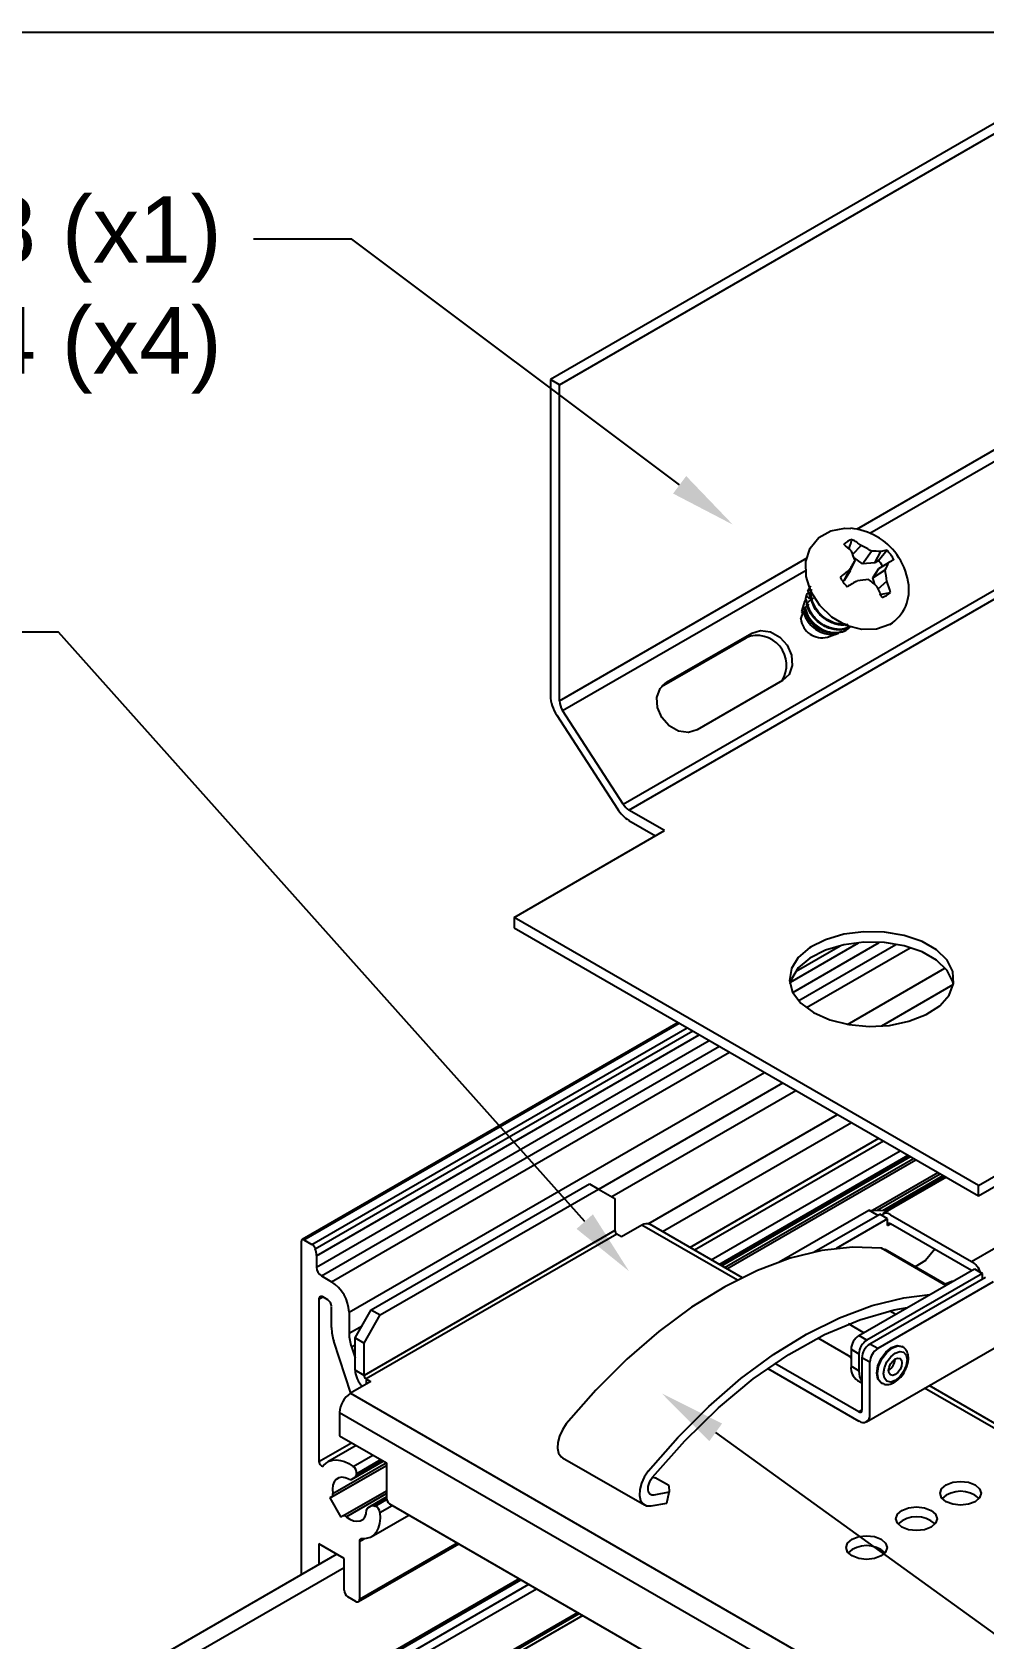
# Model space of a CAD drawing. Extents: x 0 to 10.9, y -11 to 0.
# Drawn here: x 4.064 to 6.747, y -4.531 to 0 of the extents above; entities that cross this region are included whole.
import ezdxf
from ezdxf import colors
from ezdxf.entities.mleader import LeaderData, LeaderLine
from ezdxf.math import Vec2, Vec3

# ---------------------------------------------------------------- set-up
doc = ezdxf.new("R2010")
doc.units = 0
doc.header["$LTSCALE"] = 0.5
doc.header["$MEASUREMENT"] = 0
for name, color, linetype in [('Brackets', 181, 'CONTINUOUS'), ('FAB DWG', 221, 'CONTINUOUS'), ('Hardware', 242, 'CONTINUOUS'), ('Housing', 150, 'CONTINUOUS'), ('Mounting', 4, 'CONTINUOUS')]:
    doc.layers.add(name, color=color, linetype=linetype)
doc.layers.add('Text-Unprinted', color=131, linetype='CONTINUOUS', plot=False)
doc.styles.add('LSAD_Standard', font='arial.ttf')

msp = doc.modelspace()

# ---------------------------------------------------------------- linework, layer by layer
at = {"layer": 'Brackets', "transparency": 16777216}
for p, q in [((5.0202, -3.6031), (5.6356, -3.2478)), ((5.6356, -3.2478), (5.6611, -3.2625)), ((5.0456, -3.6178), (5.6611, -3.2625)), ((5.6611, -3.2625), (5.7069, -3.289)), ((5.7069, -3.289), (5.7069, -3.3798)), ((5.7069, -3.3798), (4.9998, -3.788)), ((5.7126, -3.3896), (5.0055, -3.7978)), ((5.726, -3.3973), (5.7126, -3.3896)), ((5.7833, -3.3643), (5.726, -3.3973)), ((6.0531, -3.52), (5.7833, -3.3643)), ((6.0669, -3.5131), (5.8053, -3.3621)), ((4.9743, -3.6825), (5.0202, -3.6031)), ((4.9998, -3.6972), (5.0456, -3.6178)), ((5.0202, -3.6031), (5.0456, -3.6178)), ((4.9743, -3.6825), (4.9998, -3.6972)), ((4.9743, -3.7733), (4.9743, -3.6825)), ((4.9998, -3.788), (4.9998, -3.6972)), ((5.0189, -3.8055), (4.9616, -3.8386)), ((4.9998, -3.788), (4.9743, -3.7733)), ((5.0055, -3.7978), (5.0189, -3.8055)), ((5.0055, -3.7978), (5.0055, -3.8133)), ((4.9616, -3.8386), (7.0671, -5.0541)), ((7.7174, -4.4808), (6.5805, -3.8245)), ((7.7303, -4.4734), (6.5934, -3.8171)), ((4.9305, -3.8925), (7.1395, -5.1677)), ((4.9305, -3.8925), (4.9305, -3.9586)), ((4.9305, -3.9586), (5.0627, -4.035)), ((5.0627, -4.035), (5.0627, -4.1305)), ((5.0718, -4.1506), (7.0164, -5.2732)), ((4.9229, -4.2924), (4.1727, -4.7254)), ((4.2026, -4.7572), (4.9434, -4.3295))]:
    msp.add_line(p, q, dxfattribs=at)
at = {"layer": 'Brackets', "transparency": 16777216, "flags": 128}
for points in [[(6.641, -4.1443), (6.6284, -4.1335), (6.624, -4.1207), (6.6284, -4.1079), (6.641, -4.097), (6.6598, -4.0897), (6.682, -4.0872), (6.7042, -4.0897), (6.723, -4.097), (6.7356, -4.1079), (6.74, -4.1207), (6.7356, -4.1335), (6.723, -4.1443), (6.7042, -4.1516), (6.682, -4.1541), (6.6598, -4.1516), (6.641, -4.1443)], [(6.5165, -4.2162), (6.504, -4.2053), (6.4996, -4.1925), (6.504, -4.1797), (6.5165, -4.1688), (6.5354, -4.1616), (6.5576, -4.159), (6.5798, -4.1616), (6.5986, -4.1688), (6.6111, -4.1797), (6.6156, -4.1925), (6.6111, -4.2053), (6.5986, -4.2162), (6.5798, -4.2234), (6.5576, -4.226), (6.5354, -4.2234), (6.5165, -4.2162)], [(6.3758, -4.2974), (6.3633, -4.2866), (6.3588, -4.2737), (6.3633, -4.2609), (6.3758, -4.2501), (6.3946, -4.2428), (6.4168, -4.2403), (6.439, -4.2428), (6.4579, -4.2501), (6.4704, -4.2609), (6.4748, -4.2737), (6.4704, -4.2866), (6.4579, -4.2974), (6.439, -4.3047), (6.4168, -4.3072), (6.3946, -4.3047), (6.3758, -4.2974)]]:
    msp.add_lwpolyline(points, dxfattribs=at)
at = {"layer": 'Brackets', "transparency": 16777216}
for centre, radius, start, end in [((5.7192, -3.3792), 0.0123, 182.6055, 237.3945), ((5.7962, -3.3823), 0.0221, 65.6929, 125.6176), ((5.0436, -3.7696), 0.0693, 183.0678, 225.7241), ((5.0121, -3.7874), 0.0123, 182.6055, 237.3945), ((4.9981, -3.8956), 0.0676, 122.6055, 177.3945), ((6.682, -4.1917), 0.0768, 47.2389, 132.7611), ((5.0843, -4.1329), 0.0217, 173.7012, 234.9867), ((6.5576, -4.2636), 0.0768, 47.2389, 132.7611), ((6.4168, -4.3448), 0.0768, 47.2389, 132.7611)]:
    msp.add_arc(centre, radius, start, end, dxfattribs=at)
at = {"layer": 'Hardware', "transparency": 16777216}
for p, q in [((6.3776, -1.4725), (6.4011, -1.4478)), ((6.3703, -1.5195), (6.3842, -1.4904)), ((6.4055, -1.4992), (6.381, -1.4814)), ((6.4055, -1.4992), (6.4307, -1.4635)), ((6.4397, -1.4965), (6.4572, -1.465)), ((6.4504, -1.4903), (6.4397, -1.4965)), ((6.4504, -1.4903), (6.4743, -1.4609)), ((6.3534, -1.5463), (6.3683, -1.5163)), ((6.3703, -1.5195), (6.3534, -1.5463)), ((6.4397, -1.4965), (6.4055, -1.4992)), ((6.4343, -1.5391), (6.4512, -1.5123)), ((6.4343, -1.5391), (6.4688, -1.5164)), ((6.4399, -1.5581), (6.4343, -1.5391)), ((6.4512, -1.5123), (6.4796, -1.4959)), ((6.2507, -1.5764), (6.2598, -1.5618)), ((6.2521, -1.5751), (6.2574, -1.5663)), ((6.3534, -1.5463), (6.3493, -1.5487)), ((6.4495, -1.57), (6.474, -1.5487)), ((6.4533, -1.5863), (6.4839, -1.5805)), ((6.2418, -1.6058), (6.2337, -1.6341)), ((6.2391, -1.6337), (6.2426, -1.6311)), ((6.2413, -1.6275), (6.2432, -1.6221)), ((6.2445, -1.608), (6.2418, -1.6058)), ((6.2464, -1.59), (6.2441, -1.5979)), ((6.2445, -1.608), (6.2485, -1.601)), ((6.2315, -1.6551), (6.2391, -1.6337)), ((6.2337, -1.6341), (6.2372, -1.639)), ((6.3063, -1.706), (6.3263, -1.6988)), ((6.3268, -1.6984), (6.3164, -1.7013)), ((6.3164, -1.7013), (6.3263, -1.6988)), ((6.3269, -1.6986), (6.3374, -1.6949)), ((6.3469, -1.6915), (6.3519, -1.6897)), ((6.6417, -3.2295), (6.4627, -3.3328)), ((6.7126, -3.4668), (7.0272, -3.2852)), ((6.1704, -3.468), (6.4231, -3.3221)), ((6.2689, -3.4401), (6.4537, -3.3334)), ((6.476, -3.3462), (6.3311, -3.4299)), ((6.4454, -3.335), (6.4231, -3.3221)), ((6.4231, -3.3221), (6.4794, -3.3232)), ((6.4454, -3.335), (6.4508, -3.3351)), ((6.4587, -3.3362), (6.4537, -3.3334)), ((6.4569, -3.3352), (6.4596, -3.3353)), ((6.476, -3.3462), (6.4587, -3.3362)), ((6.476, -3.3655), (6.476, -3.3462)), ((6.4844, -3.335), (6.7126, -3.4668)), ((6.476, -3.3655), (6.4844, -3.3607)), ((6.7126, -3.4925), (6.4844, -3.3607)), ((6.4591, -3.4295), (6.4688, -3.4327)), ((6.6404, -3.5342), (6.4591, -3.4295)), ((6.6425, -3.533), (6.4688, -3.4327)), ((6.6088, -3.4325), (6.5832, -3.4643)), ((6.6073, -3.4344), (6.6097, -3.433)), ((6.3953, -3.6757), (6.721, -3.4877)), ((6.5832, -3.4643), (6.5534, -3.4816)), ((6.721, -3.4877), (6.7383, -3.4976)), ((6.7433, -3.5005), (6.4175, -3.6885)), ((6.7516, -3.5118), (6.4259, -3.6998)), ((6.7739, -3.5246), (6.4482, -3.7126)), ((6.7433, -3.5005), (6.7383, -3.4976)), ((6.7433, -3.5166), (6.7433, -3.5005)), ((6.4169, -3.9189), (7.0182, -3.5718)), ((6.4821, -3.6063), (6.4988, -3.6159)), ((6.4088, -3.6679), (6.3655, -3.6429)), ((6.2793, -3.6822), (6.373, -3.7363)), ((6.373, -3.7143), (6.3953, -3.7271)), ((6.373, -3.7143), (6.373, -3.7625)), ((6.4175, -3.6885), (6.3953, -3.6757)), ((6.4482, -3.7126), (6.4259, -3.6998)), ((6.5189, -3.7078), (6.5167, -3.7065)), ((6.3953, -3.8911), (6.1583, -3.7543)), ((6.3953, -3.7271), (6.3953, -3.7753)), ((6.4259, -3.7512), (6.4036, -3.7384)), ((6.4036, -3.7384), (6.4036, -3.8862)), ((6.4259, -3.8991), (6.4259, -3.7512)), ((6.138, -3.7683), (6.3953, -3.9168)), ((6.3953, -3.7753), (6.373, -3.7625)), ((6.3909, -3.8021), (6.4036, -3.8095)), ((6.4576, -3.8088), (6.4598, -3.8101)), ((6.4036, -3.8862), (6.3953, -3.8911)), ((5.5592, -4.0202), (5.7903, -4.1536)), ((5.859, -4.0988), (5.8207, -4.0767)), ((5.8604, -4.1178), (5.8173, -4.1256)), ((5.8534, -4.1483), (5.8604, -4.1178)), ((5.859, -4.0988), (5.8604, -4.1178)), ((5.8089, -4.1563), (5.8534, -4.1483))]:
    msp.add_line(p, q, dxfattribs=at)
at = {"layer": 'Hardware', "transparency": 16777216, "flags": 128}
for points in [[(6.4825, -1.6704), (6.4451, -1.6839), (6.4029, -1.6848), (6.3595, -1.6731), (6.3189, -1.6497), (6.2845, -1.6169), (6.2596, -1.5774), (6.2462, -1.5348), (6.2457, -1.4928), (6.2579, -1.4553), (6.2819, -1.4255), (6.3156, -1.4061), (6.3558, -1.3988), (6.3719, -1.3994)], [(6.4937, -1.4877), (6.4922, -1.4886), (6.4906, -1.4895), (6.489, -1.4905), (6.4872, -1.4915), (6.4854, -1.4925), (6.4835, -1.4936), (6.4816, -1.4947), (6.4796, -1.4959)], [(6.3906, -1.5473), (6.3871, -1.5493), (6.3835, -1.5514), (6.3799, -1.5534), (6.3763, -1.5555), (6.3727, -1.5576), (6.3691, -1.5597), (6.3654, -1.5618), (6.3618, -1.5639)], [(6.4591, -3.4295), (6.3769, -3.4264), (6.2906, -3.4358), (6.2011, -3.4578), (6.1095, -3.492), (6.0166, -3.5382), (5.9235, -3.5957), (5.8314, -3.6639), (5.741, -3.7422), (5.6536, -3.8295), (5.57, -3.9251)], [(6.6593, -3.5233), (6.6571, -3.5238), (6.6384, -3.5306)], [(5.801, -4.0585), (5.8847, -3.9629), (5.9721, -3.8756), (6.0624, -3.7973), (6.1546, -3.7291), (6.2476, -3.6716), (6.3405, -3.6254), (6.4322, -3.5912), (6.5217, -3.5692), (6.595, -3.5604)], [(5.8132, -4.0752), (5.9039, -3.9725), (5.9989, -3.8798), (6.0972, -3.7982), (6.1973, -3.729), (6.2978, -3.673), (6.3975, -3.631), (6.4949, -3.6035), (6.5317, -3.5969)], [(6.4576, -3.8088), (6.4576, -3.8088), (6.4486, -3.7984), (6.4454, -3.7818), (6.4486, -3.7615), (6.4576, -3.7406), (6.4712, -3.7223), (6.4871, -3.7094)], [(6.4604, -3.8104), (6.4598, -3.8101), (6.4508, -3.7997), (6.4476, -3.7831), (6.4508, -3.7628), (6.4598, -3.7419), (6.4734, -3.7236), (6.4894, -3.7107), (6.5053, -3.7052), (6.5189, -3.7078)], [(6.4871, -3.7094), (6.5031, -3.7039), (6.5167, -3.7065)], [(6.3607, -3.7292), (6.3716, -3.7376), (6.373, -3.7384)], [(6.4977, -3.7252), (6.5105, -3.7207), (6.5213, -3.7229), (6.5286, -3.7312), (6.5311, -3.7445), (6.5286, -3.7607), (6.5213, -3.7774), (6.5105, -3.792), (6.4977, -3.8023), (6.4849, -3.8068), (6.4741, -3.8047), (6.4668, -3.7963), (6.4643, -3.7831), (6.4668, -3.7668), (6.4741, -3.7501), (6.4849, -3.7355), (6.4977, -3.7252)], [(6.4977, -3.7856), (6.4905, -3.7881), (6.4843, -3.787), (6.4802, -3.7822), (6.4788, -3.7747), (6.4802, -3.7655), (6.4843, -3.756), (6.4905, -3.7478), (6.4977, -3.7419), (6.505, -3.7394), (6.5111, -3.7406), (6.5152, -3.7453), (6.5166, -3.7528), (6.5152, -3.762), (6.5111, -3.7715), (6.505, -3.7798), (6.4977, -3.7856)], [(5.57, -3.9251), (5.5589, -3.9413), (5.5506, -3.9591), (5.5459, -3.977), (5.5451, -3.9935), (5.5484, -4.0074), (5.5553, -4.0174), (5.5592, -4.0202)], [(5.801, -4.0585), (5.7899, -4.0747), (5.7817, -4.0925), (5.777, -4.1104), (5.7762, -4.1269), (5.7794, -4.1408), (5.7864, -4.1508), (5.7965, -4.1561), (5.8089, -4.1563)], [(5.8173, -4.1256), (5.8109, -4.1255), (5.8057, -4.1227), (5.8021, -4.1176), (5.8005, -4.1104), (5.8009, -4.1019), (5.8033, -4.0927), (5.8075, -4.0836), (5.8132, -4.0752)]]:
    msp.add_lwpolyline(points, dxfattribs=at)
at = {"layer": 'Hardware', "transparency": 16777216}
for centre, radius, start, end in [((6.3557, -1.5792), 0.1806, 35.8132, 84.8516), ((6.3955, -1.492), 0.0644, 107.7599, 132.2347), ((6.1886, -1.6512), 0.2637, 45.3788, 51.6725), ((6.2838, -1.5942), 0.1876, 51.2963, 60.6309), ((6.2986, -1.6756), 0.2498, 58.0801, 65.7679), ((8.609, -2.8705), 2.6181, 148.189, 148.854), ((6.0595, -1.5993), 0.3424, 18.5359, 23.3538), ((6.434, -1.6476), 0.1841, 82.7618, 91.0363), ((6.3816, -1.552), 0.0924, 29.7354, 41.891), ((6.4867, -1.551), 0.0909, 97.8403, 108.9508), ((6.3926, -1.5403), 0.114, 27.4628, 44.1636), ((6.3557, -1.5792), 0.1806, 9.1226, 35.8132), ((6.7372, -2.0032), 0.6108, 127.1517, 130.2668), ((6.4435, -1.4845), 0.114, 207.4628, 224.1636), ((6.247, -1.3866), 0.2569, 329.6694, 334.8194), ((6.2004, -1.5759), 0.275, 5.6689, 12.5033), ((6.5013, -2.2871), 0.748, 96.0614, 98.5052), ((6.1926, -1.832), 0.369, 46.4835, 51.5134), ((6.1104, -1.736), 0.3775, 22.0763, 27.0303), ((6.4406, -1.5328), 0.0644, 287.7599, 312.2347), ((6.2477, -1.637), 0.2429, 13.4627, 21.3192), ((6.4221, -1.5734), 0.1142, 301.8941, 11.5261), ((6.291, -1.648), 0.0599, 186.7262, 284.7087), ((6.4722, -3.3502), 0.0194, 51.4179, 134.1892), ((6.4811, -3.3647), 0.00516, 50.7967, 189.214), ((6.6772, -3.5223), 0.0659, 21.9679, 57.477), ((6.4213, -3.7165), 0.0484, 122.6055, 177.3945), ((6.4436, -3.7293), 0.0484, 122.6055, 177.3945), ((6.452, -3.7406), 0.0484, 122.6055, 177.3945), ((6.4742, -3.7534), 0.0484, 122.6055, 177.3945), ((6.4558, -3.7396), 0.0415, 303.7178, 356.2876), ((6.4149, -3.7674), 0.0422, 173.2633, 235.4245), ((6.4479, -3.7776), 0.0527, 177.5252, 212.7878), ((6.3985, -3.8871), 0.00516, 230.7967, 9.214), ((6.4072, -3.9021), 0.0189, 230.7967, 9.214)]:
    msp.add_arc(centre, radius, start, end, dxfattribs=at)
for centre, major_axis, ratio, start_param, end_param in [((6.1854, -1.7617), (0.2094, 0.2606), 0.234599, 0.976203, 0.983023), ((6.1854, -1.7617), (0.1662, 0.2068), 0.234599, 0.920651, 0.938419), ((6.1854, -1.7617), (0.2293, 0.3573), 0.073086, 1.176946, 1.183668), ((6.1854, -1.7617), (0.1662, 0.2068), 0.234599, 0.847273, 0.865994), ((5.8081, -4.0395), (0.0916, -0.0233), 0.357899, 4.858501, 4.941075)]:
    msp.add_ellipse(centre, major_axis=major_axis, ratio=ratio, start_param=start_param, end_param=end_param, dxfattribs=at)
for points, knots in [([(6.3673, -1.4577), (6.3684, -1.4541), (6.3712, -1.4451), (6.3741, -1.4361), (6.3758, -1.4307)], [0, 0, 0, 0, 0.3972051, 1, 1, 1, 1]), ([(6.2526, -1.5808), (6.2515, -1.5818), (6.2487, -1.5843), (6.2473, -1.5879), (6.2464, -1.59)], [0, 0, 0, 0, 0.4009519, 1, 1, 1, 1]), ([(6.2507, -1.5764), (6.2514, -1.578), (6.2527, -1.5812), (6.2555, -1.5876), (6.2577, -1.5924), (6.2591, -1.5956)], [0, 0, 0, 0, 0.252417, 0.504835, 1, 1, 1, 1]), ([(6.3651, -1.6701), (6.3632, -1.6708), (6.3527, -1.6745), (6.3293, -1.6705), (6.3001, -1.6578), (6.276, -1.635), (6.2616, -1.6077), (6.2569, -1.5845), (6.2611, -1.5737), (6.2621, -1.5709)], [0, 0, 0, 0, 0.038824, 0.214634, 0.397702, 0.576075, 0.754449, 0.937516, 1, 1, 1, 1]), ([(6.3576, -1.67), (6.349, -1.6698), (6.3302, -1.6695), (6.3016, -1.6558), (6.2775, -1.6334), (6.2635, -1.6061), (6.2584, -1.5851), (6.2614, -1.5762), (6.2617, -1.5755)], [0, 0, 0, 0, 0.174387, 0.379027, 0.578419, 0.777812, 0.982451, 1, 1, 1, 1]), ([(6.3467, -1.6907), (6.3412, -1.6925), (6.3285, -1.6967), (6.3057, -1.694), (6.282, -1.6844), (6.2619, -1.6685), (6.2472, -1.6486), (6.2432, -1.6344), (6.2413, -1.6275)], [0, 0, 0, 0, 0.134342, 0.312385, 0.487593, 0.661545, 0.835522, 1, 1, 1, 1]), ([(6.246, -1.5992), (6.2452, -1.6), (6.2434, -1.6018), (6.2424, -1.6044), (6.2418, -1.6058)], [0, 0, 0, 0, 0.414318, 1, 1, 1, 1]), ([(6.2432, -1.6221), (6.2444, -1.6212), (6.2484, -1.6183), (6.2523, -1.6154), (6.255, -1.6133)], [0, 0, 0, 0, 0.304529, 1, 1, 1, 1]), ([(6.2432, -1.6221), (6.2434, -1.623), (6.245, -1.6314), (6.2513, -1.6475), (6.2671, -1.6679), (6.2883, -1.6836), (6.3126, -1.6929), (6.3371, -1.6942), (6.3575, -1.6892), (6.3665, -1.6811), (6.37, -1.678)], [0, 0, 0, 0, 0.017417, 0.163638, 0.309815, 0.45725, 0.60588, 0.754493, 0.904052, 1, 1, 1, 1]), ([(6.2441, -1.5979), (6.2444, -1.5987), (6.2455, -1.6012), (6.2466, -1.6037), (6.2474, -1.6055)], [0, 0, 0, 0, 0.302927, 1, 1, 1, 1]), ([(6.2562, -1.598), (6.2538, -1.5961), (6.2505, -1.5934), (6.2473, -1.5907), (6.2464, -1.59)], [0, 0, 0, 0, 0.7334355, 1, 1, 1, 1]), ([(6.37, -1.678), (6.3625, -1.6811), (6.3465, -1.6879), (6.3168, -1.6845), (6.2874, -1.6712), (6.2661, -1.6512), (6.2531, -1.6304), (6.2496, -1.6177), (6.2478, -1.6113)], [0, 0, 0, 0, 0.168212, 0.355803, 0.551136, 0.741462, 0.868473, 1, 1, 1, 1]), ([(6.2493, -1.6091), (6.2508, -1.608), (6.2539, -1.6057), (6.2599, -1.6012), (6.2645, -1.5978), (6.2675, -1.5956)], [0, 0, 0, 0, 0.24984, 0.499683, 1, 1, 1, 1]), ([(6.3704, -1.6767), (6.3632, -1.6797), (6.3476, -1.6862), (6.3184, -1.6828), (6.289, -1.6696), (6.2677, -1.6494), (6.2545, -1.6284), (6.2511, -1.6156), (6.2493, -1.6091)], [0, 0, 0, 0, 0.160367, 0.348985, 0.545387, 0.736754, 0.866079, 1, 1, 1, 1]), ([(6.2391, -1.6337), (6.2395, -1.6353), (6.2411, -1.6437), (6.2478, -1.659), (6.2625, -1.677), (6.2821, -1.6907), (6.3041, -1.698), (6.3235, -1.6994), (6.3335, -1.6954), (6.3371, -1.694)], [0, 0, 0, 0, 0.042605, 0.212702, 0.382703, 0.554689, 0.727895, 0.901046, 1, 1, 1, 1]), ([(6.5239, -3.7767), (6.5267, -3.7709), (6.533, -3.7584), (6.5356, -3.7388), (6.5323, -3.7223), (6.5258, -3.7116), (6.5201, -3.7091), (6.5185, -3.7084)], [0, 0, 0, 0, 0.220318, 0.48214, 0.722149, 0.92529, 1, 1, 1, 1]), ([(6.4609, -3.8098), (6.4625, -3.8109), (6.4678, -3.8144), (6.4796, -3.8142), (6.4944, -3.8094), (6.5094, -3.7976), (6.5201, -3.7855), (6.5234, -3.7777), (6.5239, -3.7767)], [0, 0, 0, 0, 0.083061, 0.272076, 0.474892, 0.712717, 0.963812, 1, 1, 1, 1])]:
    msp.add_open_spline(points, degree=3, knots=knots, dxfattribs=at)
at = {"layer": 'Housing', "transparency": 16777216}
for p, q in [((6.2021, -2.6789), (6.3937, -2.5683)), ((6.2084, -2.708), (6.4524, -2.5671)), ((6.2186, -2.6479), (6.3419, -2.5768)), ((6.2255, -2.7308), (6.4992, -2.5728)), ((6.2476, -2.7506), (6.5393, -2.5823)), ((6.256, -2.5825), (6.2607, -2.5798)), ((6.3633, -2.7982), (6.6373, -2.64)), ((6.4593, -2.8022), (6.6608, -2.6859)), ((5.8855, -2.793), (4.8253, -3.4051)), ((4.8303, -3.4056), (5.8885, -2.7947)), ((4.8529, -3.4186), (5.9111, -2.8077)), ((4.8624, -3.4309), (5.9264, -2.8166)), ((4.8656, -3.4505), (5.945, -2.8274)), ((4.8656, -3.4831), (5.9733, -2.8437)), ((4.8798, -3.5076), (6.0016, -2.86)), ((4.9081, -3.524), (6.0299, -2.8763)), ((4.9576, -3.6097), (6.1289, -2.9335)), ((5.6615, -3.2628), (6.1804, -2.9632)), ((5.698, -3.2839), (6.2169, -2.9843)), ((5.8006, -3.3606), (6.3347, -3.0523)), ((5.8411, -3.3828), (6.3742, -3.0751)), ((5.9182, -3.4273), (6.4512, -3.1195)), ((6.4648, -3.1274), (5.9318, -3.4351)), ((5.9786, -3.4621), (6.5116, -3.1544)), ((6.0008, -3.475), (6.5339, -3.1673)), ((6.0058, -3.4779), (6.5388, -3.1701)), ((6.0078, -3.479), (6.5408, -3.1713)), ((6.0078, -3.479), (6.5408, -3.1713)), ((6.0161, -3.4838), (6.5492, -3.1761)), ((6.0228, -3.4877), (6.5559, -3.18)), ((6.0228, -3.4877), (6.5559, -3.18)), ((6.4333, -3.3223), (6.6179, -3.2158)), ((6.4462, -3.3226), (6.6245, -3.2196)), ((6.4623, -3.3229), (6.6329, -3.2244)), ((6.4662, -3.3229), (6.6349, -3.2256)), ((6.4758, -3.3231), (6.6398, -3.2284)), ((4.8232, -4.3499), (4.8232, -3.4097)), ((4.8303, -3.4056), (4.8529, -3.4186)), ((4.8656, -3.4505), (4.8656, -3.4831)), ((4.8798, -3.5076), (4.9081, -3.524)), ((4.8727, -3.573), (4.8833, -3.5668)), ((4.8727, -3.573), (4.8727, -4.0308)), ((4.8974, -3.575), (4.8833, -3.5668)), ((4.9081, -3.6533), (4.9081, -3.5934)), ((4.9576, -3.6097), (4.9576, -3.6692)), ((4.9576, -3.6692), (4.9943, -3.648)), ((4.9626, -3.838), (4.9147, -3.6916)), ((4.9642, -3.7075), (4.9743, -3.7016)), ((4.9642, -3.7075), (4.9743, -3.7385)), ((4.8727, -4.0308), (4.9641, -3.978)), ((4.9778, -3.9859), (4.898, -4.032)), ((4.9641, -4.0815), (5.0538, -4.0298)), ((4.9694, -4.0448), (5.0245, -4.0129)), ((4.9738, -4.0759), (5.0538, -4.0298)), ((4.9765, -4.072), (5.0517, -4.0286)), ((4.9784, -4.0653), (5.0468, -4.0258)), ((4.9036, -4.1338), (5.0627, -4.0419)), ((4.9089, -4.1307), (5.0627, -4.0419)), ((4.9118, -4.1213), (5.0621, -4.0346)), ((4.9738, -4.0759), (4.9641, -4.0815)), ((4.9784, -4.0653), (4.9765, -4.072)), ((4.9399, -4.1844), (5.0627, -4.1135)), ((4.9495, -4.1866), (5.0627, -4.1212)), ((4.9089, -4.1307), (4.9036, -4.1338)), ((4.9036, -4.1338), (4.9346, -4.1875)), ((5.0101, -4.1612), (5.0198, -4.1556)), ((5.0198, -4.1556), (5.0627, -4.1308)), ((5.0245, -4.1552), (5.0626, -4.1332)), ((5.0245, -4.1552), (5.0313, -4.157)), ((5.0313, -4.157), (5.0633, -4.1385)), ((5.0446, -4.175), (5.0793, -4.155)), ((4.9346, -4.1875), (4.9399, -4.1844)), ((5.02, -4.2433), (5.1261, -4.182)), ((4.9873, -4.2564), (5.0002, -4.2489)), ((4.9873, -4.2564), (4.9873, -4.4193)), ((4.9434, -4.3042), (4.8727, -4.2634)), ((4.8727, -4.2634), (4.8727, -4.3213)), ((4.9434, -4.394), (4.9434, -4.3042)), ((4.9841, -4.4262), (5.2667, -4.2631)), ((4.9873, -4.4193), (5.2623, -4.2606)), ((5.4375, -4.3617), (4.9465, -4.6452)), ((4.954, -4.6459), (5.4419, -4.3643)), ((4.9766, -4.659), (5.4645, -4.3773)), ((4.9873, -4.6774), (5.4857, -4.3896)), ((4.9766, -4.4255), (4.954, -4.4124)), ((5.6166, -4.4651), (4.898, -4.88)), ((4.9841, -4.819), (5.6068, -4.4595)), ((4.9873, -4.8121), (5.6024, -4.4569))]:
    msp.add_line(p, q, dxfattribs=at)
at = {"layer": 'Housing', "transparency": 16777216, "flags": 128}
for points in [[(4.8727, -4.0308), (4.8731, -4.0336), (4.8741, -4.0365), (4.8758, -4.0393), (4.8778, -4.0416), (4.8801, -4.0432), (4.8823, -4.044), (4.8843, -4.0438), (4.8858, -4.0426)], [(4.8858, -4.0426), (4.893, -4.0354), (4.9015, -4.0302), (4.9111, -4.0271), (4.9218, -4.0263), (4.9331, -4.0277), (4.945, -4.0313), (4.9572, -4.037), (4.9694, -4.0448)], [(4.957, -4.081), (4.9468, -4.0769), (4.9371, -4.0755), (4.9284, -4.0771), (4.9212, -4.0815), (4.9157, -4.0885), (4.9122, -4.0977), (4.9109, -4.1089), (4.9118, -4.1213)], [(4.9495, -4.1866), (4.9598, -4.1936), (4.9701, -4.1981), (4.9799, -4.1997), (4.9887, -4.1984), (4.9961, -4.1943), (5.0018, -4.1876), (5.0055, -4.1785), (5.007, -4.1676)], [(5.0446, -4.175), (5.0452, -4.1912), (5.0435, -4.2061), (5.0398, -4.2192), (5.0339, -4.2302), (5.0261, -4.2389), (5.0167, -4.245), (5.0057, -4.2483), (4.9936, -4.2489)]]:
    msp.add_lwpolyline(points, dxfattribs=at)
at = {"layer": 'Housing', "transparency": 16777216}
for centre, radius, start, end in [((4.8275, -3.409), 0.00437, 50.7967, 189.214), ((4.8403, -3.4381), 0.0232, 18.2715, 57.252), ((4.8113, -3.4494), 0.0543, 358.9123, 19.9891), ((4.8963, -3.4817), 0.0307, 182.6055, 237.3945), ((4.8501, -3.6146), 0.1076, 2.6055, 57.3945), ((4.8792, -3.5719), 0.00655, 50.7967, 189.214), ((4.885, -3.5944), 0.0231, 2.6055, 57.3945), ((5.0327, -3.6514), 0.1247, 180.8303, 198.7806), ((5.0822, -3.6674), 0.1247, 180.8303, 198.7806), ((4.9568, -4.0625), 0.0218, 352.6902, 54.5374), ((4.9705, -4.0707), 0.00618, 302.1845, 347.6142), ((4.9034, -4.1239), 0.00883, 309.0205, 16.6809), ((4.961, -4.0749), 0.00731, 236.8788, 294.9352), ((5.0143, -4.1672), 0.00731, 125.0768, 183.1239), ((5.0227, -4.1611), 0.00618, 72.3916, 117.8274), ((5.0229, -4.1771), 0.0218, 5.4614, 67.3112), ((4.9431, -4.1927), 0.00883, 43.3191, 110.991), ((4.9935, -4.2553), 0.0064, 89.5502, 190.353), ((4.9664, -4.393), 0.0231, 182.6055, 237.3945), ((4.9808, -4.4204), 0.00655, 230.7967, 9.214)]:
    msp.add_arc(centre, radius, start, end, dxfattribs=at)
at = {"layer": 'Mounting', "transparency": 16777216}
for p, q in [((7.2222, 0), (5.5252, -0.9797)), ((5.5506, -0.9944), (7.2477, -0.0147)), ((6.3888, -1.4017), (7.2477, -0.9059)), ((6.4259, -1.4133), (7.2568, -0.9337)), ((5.5252, -0.9797), (5.5252, -1.8709)), ((5.5506, -0.9944), (5.5252, -0.9797)), ((5.5506, -1.8856), (5.5506, -0.9944)), ((5.7305, -2.1774), (7.4275, -1.1977)), ((5.7468, -2.1937), (7.4439, -1.214)), ((5.5506, -1.8856), (6.2491, -1.4824)), ((5.5597, -1.9133), (6.246, -1.5172)), ((5.8388, -1.8452), (6.0768, -1.7077)), ((5.8528, -1.8334), (6.0932, -1.6946)), ((6.0932, -1.6946), (6.0768, -1.7077)), ((5.8528, -1.8334), (5.8403, -1.8434)), ((6.1799, -1.8287), (5.9394, -1.9674)), ((5.5434, -1.9264), (5.7141, -2.1904)), ((5.7305, -2.1774), (5.5597, -1.9133)), ((5.8469, -2.2514), (5.7468, -2.1937)), ((5.4226, -2.4964), (5.8469, -2.2514)), ((5.7468, -2.2231), (5.8214, -2.2661)), ((6.7323, -3.2524), (5.4226, -2.4964)), ((5.4226, -2.4964), (5.4226, -2.5258)), ((5.4226, -2.5258), (6.7323, -3.2818)), ((6.7323, -3.2524), (7.1565, -3.0075)), ((6.7323, -3.2818), (7.1565, -3.0369)), ((6.7323, -3.2818), (6.7323, -3.2524))]:
    msp.add_line(p, q, dxfattribs=at)
at = {"layer": 'Mounting', "transparency": 16777216, "flags": 128}
for points in [[(6.0932, -1.6946), (6.1181, -1.6873), (6.1459, -1.6912), (6.1722, -1.7058), (6.1931, -1.729), (6.2054, -1.7571), (6.2072, -1.7859), (6.1982, -1.8111), (6.1799, -1.8287)], [(5.9394, -1.9674), (5.9145, -1.9748), (5.8868, -1.9709), (5.8604, -1.9563), (5.8395, -1.9331), (5.8273, -1.905), (5.8255, -1.8762), (5.8344, -1.851), (5.8528, -1.8334)], [(6.2669, -2.765), (6.3129, -2.7856), (6.3663, -2.7989), (6.4237, -2.8041), (6.4816, -2.801), (6.5363, -2.7896), (6.5844, -2.7707), (6.6229, -2.7456), (6.6493, -2.7157), (6.662, -2.6829), (6.6601, -2.6493), (6.6439, -2.6171), (6.6143, -2.5882), (6.5732, -2.5645), (6.5231, -2.5474), (6.4673, -2.538), (6.4092, -2.5369), (6.3524, -2.5443), (6.3006, -2.5595), (6.257, -2.5817), (6.2243, -2.6095), (6.2046, -2.6411), (6.1991, -2.6745), (6.2082, -2.7076), (6.2313, -2.7385), (6.2669, -2.765)], [(6.6616, -2.685), (6.6601, -2.6787), (6.6439, -2.6465), (6.6143, -2.6176), (6.5732, -2.5939), (6.5231, -2.5768), (6.4673, -2.5674), (6.4092, -2.5663), (6.3524, -2.5737), (6.3006, -2.5889), (6.257, -2.6111), (6.2243, -2.6389), (6.2046, -2.6705), (6.2004, -2.685)]]:
    msp.add_lwpolyline(points, dxfattribs=at)
at = {"layer": 'Mounting', "transparency": 16777216}
for centre, radius, start, end in [((6.108, -1.7846), 0.083, 326.844, 112.0854), ((5.6316, -1.8668), 0.1065, 182.2136, 214.0509), ((5.6039, -1.8835), 0.0533, 182.2136, 214.0509), ((5.7998, -2.1373), 0.1008, 211.8172, 238.3212), ((5.7733, -2.1508), 0.0504, 211.8172, 238.3212)]:
    msp.add_arc(centre, radius, start, end, dxfattribs=at)
at = {"layer": 'Text-Unprinted', "ltscale": 0.5, "transparency": 16777216}
msp.add_lwpolyline([(0, 0), (10.3147, 0), (10.3147, -10.9567), (0, -10.9567)], close=True, dxfattribs=at)

# ---------------------------------------------------------------- leaders
at = {"layer": 'FAB DWG', "ltscale": 0.5, "transparency": 16777216}
ml = msp.add_multileader_mtext('Standard', dxfattribs=at)
ml.set_content('\\A1;BK00138 (x1)\\PHW00814 (x4)', color=256, style='LSAD_Standard')
ml.set_leader_properties()
ml.build(insert=Vec2(0, 0))
ml.multileader.update_dxf_attribs({"text_left_attachment_type": 2, "dogleg_length": 0.36, "arrow_head_size": 0.1875})
ctx = ml.context
ctx.base_point, ctx.char_height, ctx.arrow_head_size, ctx.landing_gap_size, ctx.plane_origin = Vec3(2.8503, -0.7437), 0.1875, 0.1875, 0.09, Vec3(7.1532, 14.4978)
ctx.left_attachment, ctx.text_align_type = 2, 2
notes = []
notes.append((ctx, [(1, (1, 1, 0), (4.9657, -0.5843), (-1, 0), 0.2772, [(0, [(6.0397, -1.389)], 0, [])])]))
ctx.mtext.insert, ctx.mtext.width, ctx.mtext.defined_height, ctx.mtext.alignment, ctx.mtext.flow_direction = Vec3(4.5985, -0.4629), 2.351815, 0.6491, 3, 5
ml = msp.add_multileader_mtext('Standard', dxfattribs=at)
ml.set_content('\\A1;BK00238 (x1)\\PHW00814 (x2)', color=256, style='LSAD_Standard')
ml.set_leader_properties()
ml.build(insert=Vec2(0, 0))
ml.multileader.update_dxf_attribs({"text_left_attachment_type": 2, "dogleg_length": 0.36, "arrow_head_size": 0.1875})
ctx = ml.context
ctx.base_point, ctx.char_height, ctx.arrow_head_size, ctx.landing_gap_size, ctx.plane_origin = Vec3(2.0232, -1.8514), 0.1875, 0.1875, 0.09, Vec3(6.3261, 13.39)
ctx.left_attachment, ctx.text_align_type = 2, 2
notes.append((ctx, [(1, (1, 1, 0), (4.1386, -1.692), (-1, 0), 0.2772, [(0, [(5.7469, -3.4943)], 0, [])])]))
ctx.mtext.insert, ctx.mtext.width, ctx.mtext.defined_height, ctx.mtext.alignment, ctx.mtext.flow_direction = Vec3(3.7714, -1.5706), 2.351815, 0.6491, 3, 5
ml = msp.add_multileader_mtext('Standard', dxfattribs=at)
ml.set_content('\\A1;BK00138 (x1)\\PHW00814 (x4)', color=256, style='LSAD_Standard')
ml.set_leader_properties()
ml.build(insert=Vec2(0, 0))
ml.multileader.update_dxf_attribs({"text_left_attachment_type": 2, "dogleg_length": 0.36, "arrow_head_size": 0.1875})
ctx = ml.context
ctx.base_point, ctx.char_height, ctx.arrow_head_size, ctx.landing_gap_size, ctx.plane_origin = Vec3(2.144, -3.0388), 0.1875, 0.1875, 0.09, Vec3(-0.2641, 12.1412)
ctx.left_attachment = 2
notes.append((ctx, [(1, (1, 1, 0), (1.8668, -3.0388), (1, 0), 0.2772, [(0, [(0.8494, -3.7455)], 0, [])])]))
ctx.mtext.insert, ctx.mtext.width, ctx.mtext.defined_height, ctx.mtext.flow_direction = Vec3(2.234, -2.7581), 2.351815, 0.6491, 5
ml = msp.add_multileader_mtext('Standard', dxfattribs=at)
ml.set_content('\\A1;HW00002 (x1)\\PHW63214 (x2)', color=256, style='LSAD_Standard')
ml.set_leader_properties()
ml.build(insert=Vec2(0, 0))
ml.multileader.update_dxf_attribs({"text_left_attachment_type": 2, "dogleg_length": 0.36, "arrow_head_size": 0.1875})
ctx = ml.context
ctx.base_point, ctx.char_height, ctx.arrow_head_size, ctx.landing_gap_size, ctx.plane_origin = Vec3(8.4383, -5.5188), 0.1875, 0.1875, 0.09, Vec3(6.2021, 17.5567)
ctx.left_attachment = 2
notes.append((ctx, [(1, (1, 1, 0), (8.1611, -5.5188), (1, 0), 0.2772, [(0, [(5.8393, -3.839)], 0, [])])]))
ctx.mtext.insert, ctx.mtext.width, ctx.mtext.defined_height, ctx.mtext.flow_direction = Vec3(8.5283, -5.238), 2.351815, 0.6491, 5
for ctx, leaders in notes:
    for number, flags, end, landing, length, lines in leaders:
        leader = LeaderData()
        leader.index, (leader.has_last_leader_line, leader.has_dogleg_vector, leader.attachment_direction) = number, flags
        leader.last_leader_point, leader.dogleg_vector, leader.dogleg_length = Vec3(end), Vec3(landing), length
        for number, points, colour, breaks in lines:
            line = LeaderLine()
            line.index, line.vertices, line.color, line.breaks = number, Vec3.list(points), colors.encode_raw_color(colour), breaks
            leader.lines.append(line)
        ctx.leaders.append(leader)

doc.saveas('drawing.dxf')
